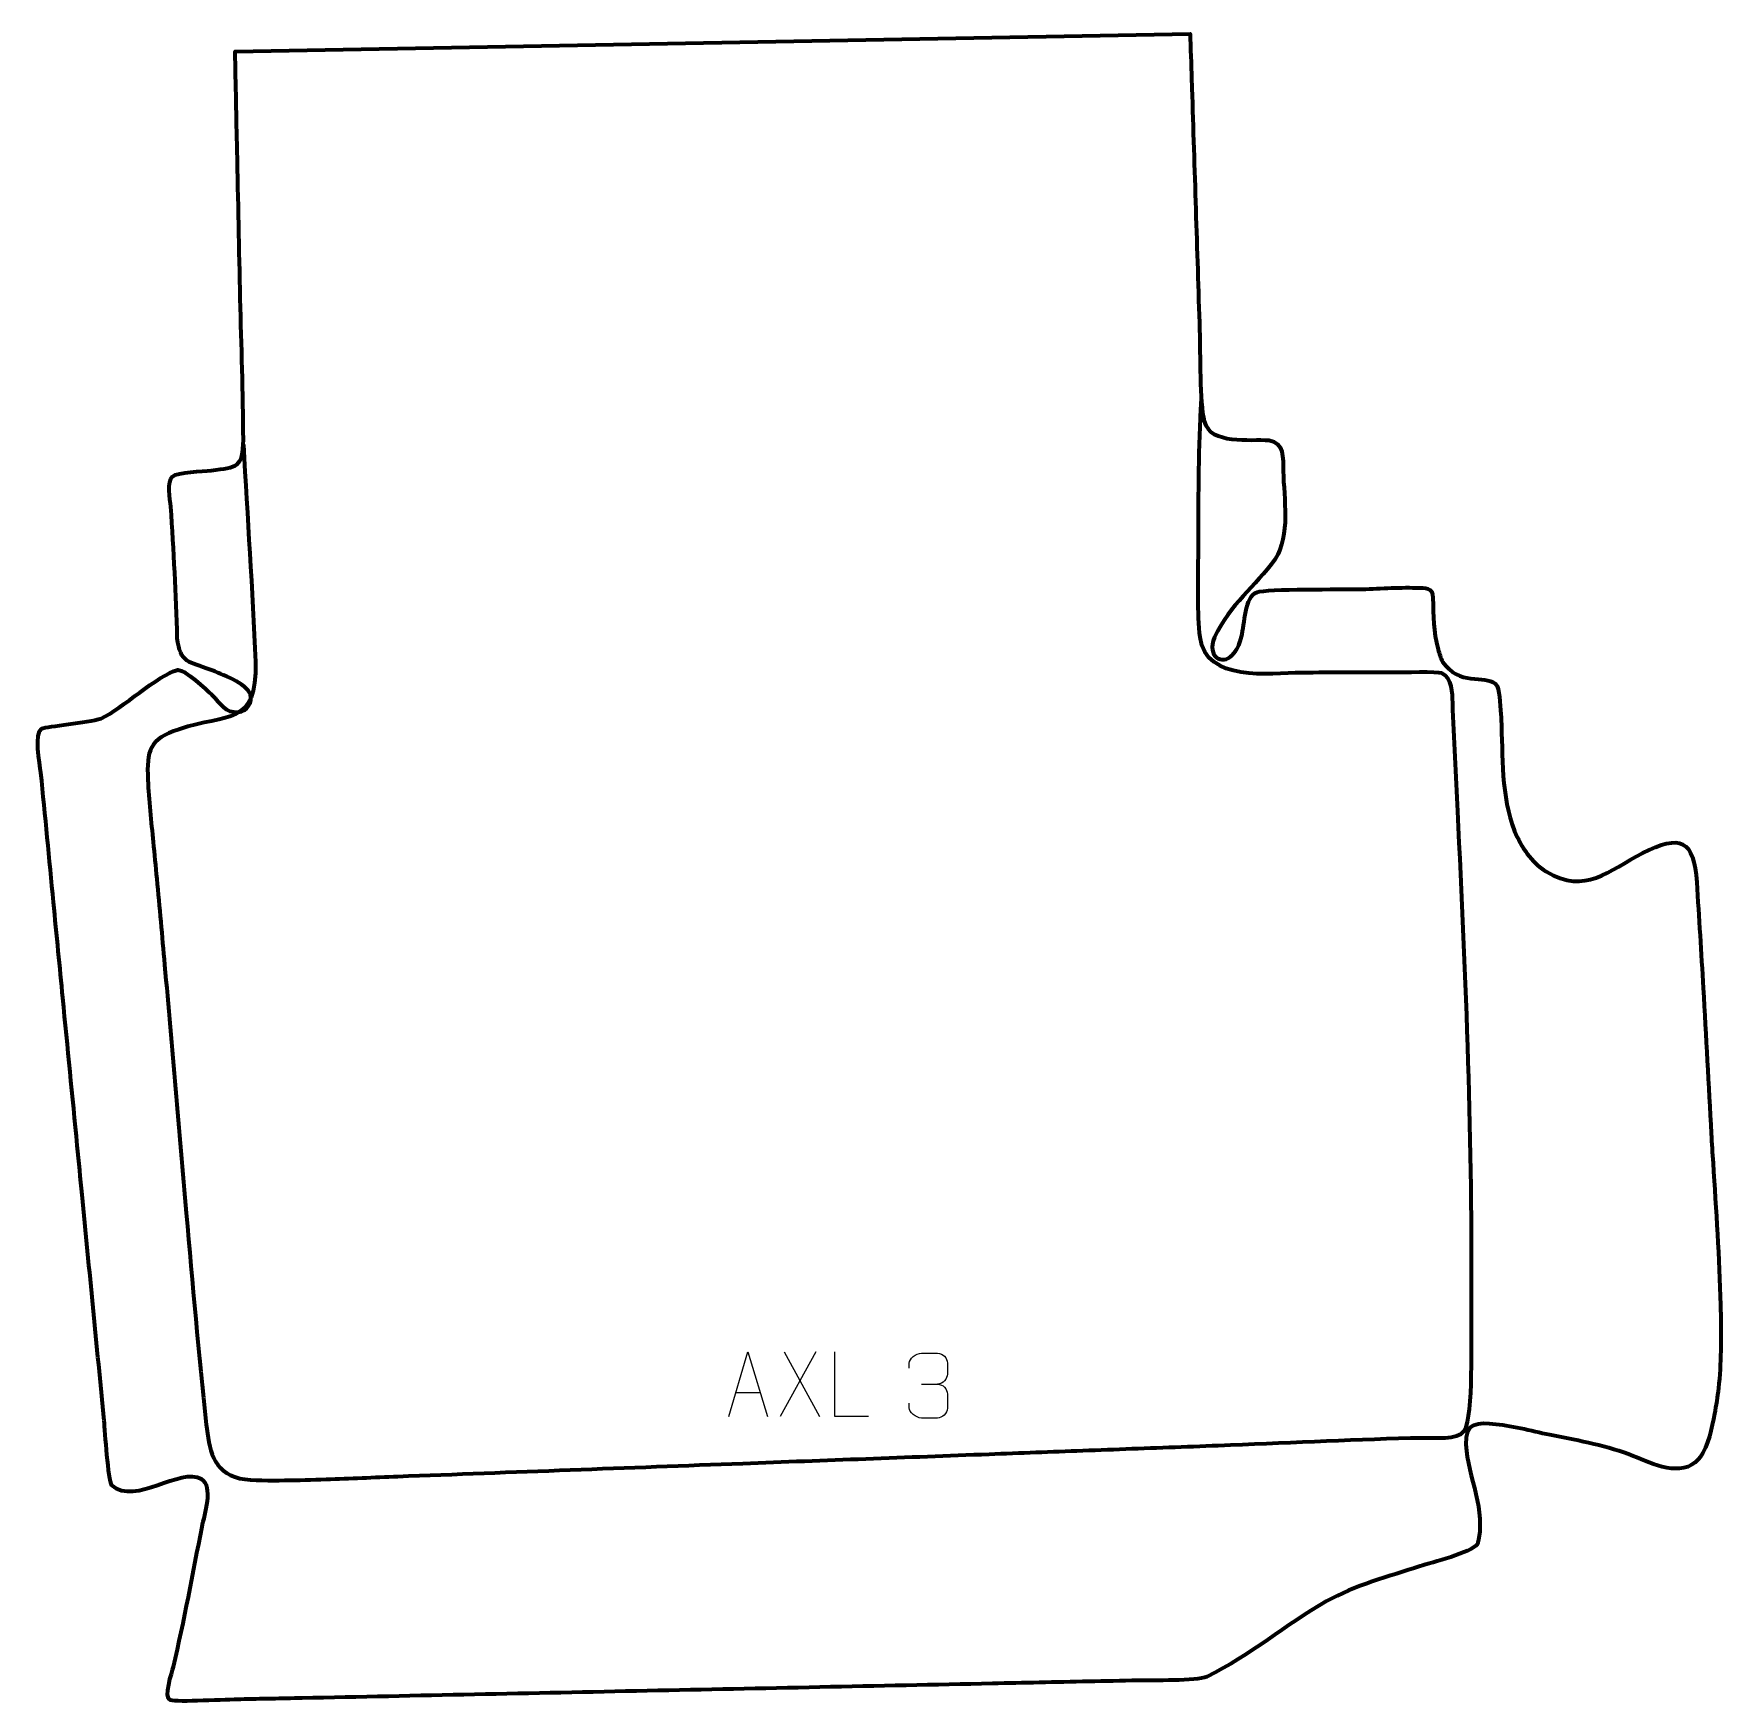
# Model space of a CAD drawing. Header units: millimetres. Extents: x 904 to 1555, y -33 to 611.
import ezdxf

# ---------------------------------------------------------------- set-up
doc = ezdxf.new("R2010")
doc.units = ezdxf.units.MM
doc.header["$MEASUREMENT"] = 0
doc.layers.add('layer 2', color=7, linetype='Continuous')
doc.layers.add('layer 3', color=7, linetype='Continuous')

msp = doc.modelspace()

# ---------------------------------------------------------------- linework, layer by layer
at = {"layer": 'layer 2', "color": 142, "lineweight": 158}
msp.add_open_spline([(984.4843, 452.3013), (986.0416, 424.4308), (988.0282, 396.3065), (989.1764, 368.4496), (989.1764, 368.4496), (989.6703, 343.4906), (978.669, 348.7614), (959.5539, 342.4161), (959.5539, 342.4161), (948.0764, 338.6061), (947.1996, 334.4087), (947.6341, 322.9016), (947.6341, 322.9016), (947.9174, 315.3992), (948.9451, 306.5898), (949.6734, 299.017), (949.6734, 299.017), (950.129, 294.2797), (950.5981, 289.5443), (951.0417, 284.8057), (951.0417, 284.8057), (952.0663, 273.7402), (953.1065, 262.6767), (954.0928, 251.6076), (954.0928, 251.6076), (956.9323, 219.6757), (959.7286, 187.7401), (962.4675, 155.7994), (962.4675, 155.7994), (964.8012, 128.577), (967.2569, 101.3769), (970.1956, 74.2119), (970.1956, 74.2119), (971.2321, 64.6982), (972.4541, 55.9223), (983.138, 53.3795), (983.138, 53.3795), (988.13, 52.3797), (995.203, 52.6002), (1000.3478, 52.6274), (1000.3478, 52.6274), (1005.7204, 52.6551), (1011.0937, 52.8647), (1016.463, 53.045), (1016.463, 53.045), (1025.6908, 53.3359), (1034.9151, 53.7803), (1044.1409, 54.1376), (1044.1409, 54.1376), (1088.517, 55.8135), (1132.893, 57.4894), (1177.269, 59.1653), (1177.269, 59.1653), (1208.9661, 60.3623), (1240.6633, 61.5594), (1272.3605, 62.7564), (1272.3605, 62.7564), (1284.4054, 63.2113), (1296.4503, 63.6662), (1308.4952, 64.1211), (1308.4952, 64.1211), (1314.8346, 64.3605), (1321.1741, 64.5999), (1327.5135, 64.8393), (1327.5135, 64.8393), (1340.1924, 65.3181), (1352.8712, 65.797), (1365.5501, 66.2758), (1365.5501, 66.2758), (1390.1574, 67.2111), (1415.1111, 68.5889), (1439.6889, 69.074), (1439.6889, 69.074), (1443.9995, 69.1591), (1453.2201, 67.9853), (1455.8978, 71.8534), (1455.8978, 71.8534), (1459.4413, 77.8366), (1458.429, 107.786), (1458.5215, 117.3886), (1458.5215, 117.3886), (1459.1018, 182.3669), (1456.5275, 245.982), (1453.259, 310.8224), (1453.259, 310.8224), (1452.5564, 324.7602), (1451.8892, 338.6975), (1451.3174, 352.6413), (1451.3174, 352.6413), (1451.1611, 356.5503), (1451.2942, 362.2138), (1447.0335, 364.1147), (1447.0335, 364.1147), (1445.7661, 364.6802), (1431.46, 364.3655), (1428.8373, 364.3703), (1428.8373, 364.3703), (1416.8648, 364.3919), (1404.8999, 364.4149), (1392.9277, 364.2582), (1392.9277, 364.2582), (1380.421, 364.0823), (1356.1324, 360.5364), (1353.8466, 377.9888), (1353.8466, 377.9888), (1352.6771, 386.9184), (1353.1079, 399.7493), (1353.1327, 409.049), (1353.1327, 409.049), (1353.1883, 426.8606), (1353.1627, 444.6914), (1353.9733, 462.4851), (1353.9733, 462.4851), (1354.1194, 465.6922), (1354.2651, 468.8994), (1354.4109, 472.1066)], degree=3, knots=[0, 0, 0, 0, 0.03333333, 0.03333333, 0.03333333, 0.03333333, 0.06666667, 0.06666667, 0.06666667, 0.06666667, 0.1, 0.1, 0.1, 0.1, 0.13333333, 0.13333333, 0.13333333, 0.13333333, 0.16666667, 0.16666667, 0.16666667, 0.16666667, 0.2, 0.2, 0.2, 0.2, 0.23333333, 0.23333333, 0.23333333, 0.23333333, 0.26666667, 0.26666667, 0.26666667, 0.26666667, 0.3, 0.3, 0.3, 0.3, 0.33333333, 0.33333333, 0.33333333, 0.33333333, 0.36666667, 0.36666667, 0.36666667, 0.36666667, 0.4, 0.4, 0.4, 0.4, 0.43333333, 0.43333333, 0.43333333, 0.43333333, 0.46666667, 0.46666667, 0.46666667, 0.46666667, 0.5, 0.5, 0.5, 0.5, 0.53333333, 0.53333333, 0.53333333, 0.53333333, 0.56666667, 0.56666667, 0.56666667, 0.56666667, 0.6, 0.6, 0.6, 0.6, 0.63333333, 0.63333333, 0.63333333, 0.63333333, 0.66666667, 0.66666667, 0.66666667, 0.66666667, 0.7, 0.7, 0.7, 0.7, 0.73333333, 0.73333333, 0.73333333, 0.73333333, 0.76666667, 0.76666667, 0.76666667, 0.76666667, 0.8, 0.8, 0.8, 0.8, 0.83333333, 0.83333333, 0.83333333, 0.83333333, 0.86666667, 0.86666667, 0.86666667, 0.86666667, 0.9, 0.9, 0.9, 0.9, 0.93333333, 0.93333333, 0.93333333, 0.93333333, 1, 1, 1, 1], dxfattribs=at)
at = {"layer": 'layer 2', "color": 142, "lineweight": 9}
for points, knots in [([(1171.8681, 77.2289), (1171.8681, 77.2289), (1179.2391, 102.1824), (1179.2391, 102.1824), (1179.2391, 102.1824), (1179.2391, 102.1824), (1186.809, 77.2289), (1186.809, 77.2289)], [0, 0, 0, 0, 0.33333333, 0.33333333, 0.33333333, 0.33333333, 1, 1, 1, 1]), ([(1225.8131, 77.2288), (1225.8131, 77.2288), (1212.864, 77.2288), (1212.864, 77.2288), (1212.864, 77.2288), (1212.864, 77.2288), (1212.864, 102.1824), (1212.864, 102.1824)], [0, 0, 0, 0, 0.33333333, 0.33333333, 0.33333333, 0.33333333, 1, 1, 1, 1]), ([(1241.5306, 95.9508), (1241.5306, 95.9508), (1241.5306, 97.808), (1241.5306, 97.808), (1241.5306, 97.808), (1241.5163, 99.5499), (1244.1808, 101.668), (1246.2399, 101.6453), (1246.2399, 101.6453), (1248.304, 101.6453), (1250.368, 101.6453), (1252.4317, 101.6453), (1252.4317, 101.6453), (1254.6262, 101.6541), (1256.2245, 99.8073), (1256.2689, 97.8952), (1256.2689, 97.8952), (1256.2685, 96.4601), (1256.2685, 95.025), (1256.2689, 93.5895), (1256.2689, 93.5895), (1256.2203, 91.936), (1254.6177, 89.706), (1252.4194, 89.716), (1252.4194, 89.716), (1254.6231, 89.7048), (1256.2311, 87.9016), (1256.2851, 85.8421), (1256.2851, 85.8421), (1256.2847, 84.0574), (1256.2847, 82.2727), (1256.2851, 80.4876), (1256.2851, 80.4876), (1256.2952, 78.4262), (1254.2403, 76.6631), (1252.4194, 76.6712), (1252.4194, 76.6712), (1250.3541, 76.6715), (1248.2889, 76.6715), (1246.2233, 76.6712), (1246.2233, 76.6712), (1244.0547, 76.6827), (1241.5237, 79.0829), (1241.5051, 80.5447), (1241.5051, 80.5447), (1241.5051, 80.5447), (1241.5051, 82.4533), (1241.5051, 82.4533)], [0, 0, 0, 0, 0.07692308, 0.07692308, 0.07692308, 0.07692308, 0.15384615, 0.15384615, 0.15384615, 0.15384615, 0.23076923, 0.23076923, 0.23076923, 0.23076923, 0.30769231, 0.30769231, 0.30769231, 0.30769231, 0.38461538, 0.38461538, 0.38461538, 0.38461538, 0.46153846, 0.46153846, 0.46153846, 0.46153846, 0.53846154, 0.53846154, 0.53846154, 0.53846154, 0.61538462, 0.61538462, 0.61538462, 0.61538462, 0.69230769, 0.69230769, 0.69230769, 0.69230769, 0.76923077, 0.76923077, 0.76923077, 0.76923077, 0.84615385, 0.84615385, 0.84615385, 0.84615385, 1, 1, 1, 1])]:
    msp.add_open_spline(points, degree=3, knots=knots, dxfattribs=at)
for points in [[(1205.4815, 102.1824), (1205.4815, 102.1824), (1191.7409, 77.2866), (1191.7409, 77.2866)], [(1193.1955, 102.1824), (1193.1955, 102.1824), (1206.9361, 77.2289), (1206.9361, 77.2289)], [(1174.5907, 86.4783), (1174.5907, 86.4783), (1184.0864, 86.4783), (1184.0864, 86.4783)], [(1246.2403, 89.7056), (1246.2403, 89.7056), (1252.4367, 89.7056), (1252.4367, 89.7056)]]:
    msp.add_open_spline(points, degree=3, dxfattribs=at)
at = {"layer": 'layer 3', "color": 242, "lineweight": 158}
msp.add_open_spline([(1443.6516, 393.2092), (1443.4414, 397.4781), (1441.0105, 396.9094), (1437.0938, 397.0617), (1437.0938, 397.0617), (1430.4117, 397.3216), (1422.0853, 396.6682), (1415.1797, 396.502), (1415.1797, 396.502), (1409.0888, 396.4487), (1379.1998, 396.6852), (1375.823, 395.4115), (1375.823, 395.4115), (1370.9915, 393.5891), (1370.9986, 383.0155), (1369.8238, 378.2737), (1369.8238, 378.2737), (1369.1708, 375.6377), (1368.5369, 374.0408), (1366.8798, 371.8826), (1366.8798, 371.8826), (1366.8798, 371.8826), (1366.2031, 371.1015), (1366.2031, 371.1015), (1366.2031, 371.1015), (1362.2548, 367.0045), (1356.3634, 370.3421), (1359.3386, 377.9626), (1359.3386, 377.9626), (1365.5193, 390.9539), (1374.8006, 397.2096), (1382.7679, 408.0489), (1382.7679, 408.0489), (1388.7299, 417.4129), (1386.116, 431.2842), (1385.8988, 442.0873), (1385.8988, 442.0873), (1385.7616, 447.1329), (1386.3524, 453.123), (1380.4049, 454.0031), (1380.4049, 454.0031), (1372.9747, 454.5622), (1357.8424, 452.1655), (1355.4204, 461.3251), (1355.4204, 461.3251), (1353.4982, 468.5946), (1353.9127, 487.6873), (1353.6327, 496.3964), (1353.6327, 496.3964), (1352.6311, 527.5602), (1351.6345, 558.7242), (1350.6356, 589.8881), (1350.6356, 589.8881), (1350.6356, 589.8881), (1350.605, 590.8421), (1350.605, 590.8421), (1350.605, 590.8421), (1350.4113, 596.8839), (1350.2177, 602.9258), (1350.024, 608.9677), (1350.024, 608.9677), (1350.024, 608.9677), (1349.9628, 610.8757), (1349.9628, 610.8757), (1349.9628, 610.8757), (1349.9628, 610.8757), (981.31, 603.9963), (981.31, 603.9963), (981.31, 603.9963), (981.5762, 591.2755), (981.8424, 578.5548), (982.1086, 565.834), (982.1086, 565.834), (982.5078, 546.7529), (982.9071, 527.6718), (983.3064, 508.5906), (983.3064, 508.5906), (983.6938, 490.5058), (984.4477, 472.2744), (984.4935, 454.2032), (984.4935, 454.2032), (984.2737, 443.5357), (982.3542, 443.7069), (972.0174, 442.3448), (972.0174, 442.3448), (968.9224, 441.9369), (959.0516, 441.7334), (957.1099, 440.0335), (957.1099, 440.0335), (954.9342, 438.1288), (956.2403, 431.2777), (956.4641, 428.3612), (956.4641, 428.3612), (957.7406, 411.489), (958.3814, 394.5707), (958.9985, 377.6654), (958.9985, 377.6654), (960.1303, 367.7949), (963.449, 368.6408), (971.7685, 365.4231), (971.7685, 365.4231), (975.8896, 363.7617), (985.7849, 360.2841), (987.2194, 355.8715), (987.2194, 355.8715), (988.1991, 352.8581), (985.8979, 349.4466), (982.6533, 349.0613), (982.6533, 349.0613), (977.2898, 348.8242), (975.9059, 352.2463), (972.2922, 355.7635), (972.2922, 355.7635), (970.0583, 357.9378), (962.089, 365.3866), (959.1581, 365.3795), (959.1581, 365.3795), (951.4237, 363.3014), (937.74, 350.5516), (929.6349, 346.6433), (929.6349, 346.6433), (924.3677, 344.9405), (908.7964, 343.7057), (906.7086, 342.7256), (906.7086, 342.7256), (903.5798, 341.2568), (905.9703, 329.0763), (906.3183, 325.7281), (906.3183, 325.7281), (908.0477, 309.0902), (909.5724, 292.419), (911.1977, 275.7693), (911.1977, 275.7693), (911.8163, 269.4434), (912.4349, 263.1175), (913.0534, 256.7917), (913.0534, 256.7917), (913.6411, 250.7821), (914.2288, 244.7725), (914.8164, 238.7629), (914.8164, 238.7629), (916.6722, 219.7852), (918.528, 200.8076), (920.3838, 181.83), (920.3838, 181.83), (921.0024, 175.5041), (921.621, 169.1782), (922.2396, 162.8523), (922.2396, 162.8523), (925.0851, 133.7532), (927.9307, 104.6542), (930.7762, 75.5551), (930.7762, 75.5551), (931.1643, 71.4216), (932.2632, 52.9411), (933.6937, 50.5898), (933.6937, 50.5898), (942.9986, 42.7068), (960.0146, 57.7579), (968.2801, 53.0984), (968.2801, 53.0984), (973.1831, 50.3345), (969.4926, 39.2833), (968.5745, 34.6946), (968.5745, 34.6946), (965.0087, 16.8657), (961.6906, -1.7424), (957.4866, -19.3684), (957.4866, -19.3684), (956.9893, -21.4536), (953.5344, -31.4573), (956.3124, -32.2835), (956.3124, -32.2835), (958.7883, -33.0199), (978.6807, -32.0104), (983.3307, -31.9141), (983.3307, -31.9141), (991.2702, -31.7495), (999.2101, -31.6095), (1007.1495, -31.4444), (1007.1495, -31.4444), (1051.5624, -30.5059), (1095.9752, -29.5674), (1140.388, -28.6289), (1140.388, -28.6289), (1184.8009, -27.6904), (1229.2137, -26.7519), (1273.6266, -25.8134), (1273.6266, -25.8134), (1279.654, -25.686), (1285.6815, -25.5587), (1291.7089, -25.4313), (1291.7089, -25.4313), (1304.3983, -25.1632), (1317.0877, -24.895), (1329.7771, -24.6269), (1329.7771, -24.6269), (1335.0297, -24.5328), (1352.6121, -24.8608), (1356.4213, -23.1924), (1356.4213, -23.1924), (1373.419, -14.733), (1386.6394, -3.2585), (1402.6286, 5.9248), (1402.6286, 5.9248), (1413.1651, 11.9765), (1427.0409, 15.637), (1438.708, 19.442), (1438.708, 19.442), (1443.2445, 20.8561), (1458.4587, 24.6824), (1460.8562, 28.0213), (1460.8562, 28.0213), (1464.4784, 41.1805), (1457.1302, 53.5357), (1456.3978, 66.4806), (1456.3978, 66.4806), (1455.9153, 75.009), (1460.9393, 74.9106), (1468.0708, 74.1966), (1468.0708, 74.1966), (1474.8289, 73.5201), (1483.0989, 71.2572), (1490.0906, 69.8945), (1490.0906, 69.8945), (1500.3182, 67.9012), (1511.3379, 65.823), (1521.0349, 62.0026), (1521.0349, 62.0026), (1528.4192, 59.0222), (1539.6289, 53.39), (1546.18, 60.7293), (1546.18, 60.7293), (1546.18, 60.7293), (1546.7957, 61.4993), (1546.7957, 61.4993), (1546.7957, 61.4993), (1550.0146, 65.9537), (1551.3052, 72.8913), (1552.3448, 78.2374), (1552.3448, 78.2374), (1552.9898, 81.5267), (1553.5256, 84.839), (1553.9052, 88.1696), (1553.9052, 88.1696), (1554.939, 97.766), (1554.9874, 107.4365), (1554.7667, 117.0757), (1554.7667, 117.0757), (1554.7403, 118.1206), (1554.712, 119.1655), (1554.6838, 120.2103), (1554.6838, 120.2103), (1554.1854, 138.5204), (1552.9719, 156.807), (1551.8046, 175.084), (1551.8046, 175.084), (1551.5627, 178.876), (1551.332, 182.6673), (1551.1182, 186.461), (1551.1182, 186.461), (1550.0735, 205.1688), (1549.1229, 223.8809), (1548.0233, 242.5858), (1548.0233, 242.5858), (1547.2204, 256.2061), (1546.3858, 269.8237), (1545.4995, 283.4389), (1545.4995, 283.4389), (1544.4331, 299.7257), (1539.3094, 302.2587), (1524.5855, 294.6493), (1524.5855, 294.6493), (1511.4023, 287.8362), (1502.576, 278.5668), (1487.4064, 287.5236), (1487.4064, 287.5236), (1481.6512, 291.2559), (1477.8202, 296.9517), (1475.2188, 303.1889), (1475.2188, 303.1889), (1469.8831, 316.5021), (1470.6543, 332.2504), (1470.0282, 346.3878), (1470.0282, 346.3878), (1470.0282, 346.3878), (1469.9843, 347.1612), (1469.9843, 347.1612), (1469.9843, 347.1612), (1469.8126, 349.9914), (1469.4687, 356.5865), (1468.5089, 359.1344), (1468.5089, 359.1344), (1468.5089, 359.1344), (1467.7601, 360.1928), (1467.7601, 360.1928), (1467.7601, 360.1928), (1463.4794, 363.2488), (1453.7224, 359.3217), (1447.4482, 368.4459), (1447.4482, 368.4459), (1446.6413, 370.0033), (1446.1866, 371.5822), (1445.7113, 373.258), (1445.7113, 373.258), (1443.7586, 380.539), (1443.9467, 385.8641), (1443.6516, 393.2092)], degree=3, knots=[0, 0, 0, 0, 0.01282051, 0.01282051, 0.01282051, 0.01282051, 0.02564103, 0.02564103, 0.02564103, 0.02564103, 0.03846154, 0.03846154, 0.03846154, 0.03846154, 0.05128205, 0.05128205, 0.05128205, 0.05128205, 0.06410256, 0.06410256, 0.06410256, 0.06410256, 0.07692308, 0.07692308, 0.07692308, 0.07692308, 0.08974359, 0.08974359, 0.08974359, 0.08974359, 0.1025641, 0.1025641, 0.1025641, 0.1025641, 0.11538462, 0.11538462, 0.11538462, 0.11538462, 0.12820513, 0.12820513, 0.12820513, 0.12820513, 0.14102564, 0.14102564, 0.14102564, 0.14102564, 0.15384615, 0.15384615, 0.15384615, 0.15384615, 0.16666667, 0.16666667, 0.16666667, 0.16666667, 0.17948718, 0.17948718, 0.17948718, 0.17948718, 0.19230769, 0.19230769, 0.19230769, 0.19230769, 0.20512821, 0.20512821, 0.20512821, 0.20512821, 0.21794872, 0.21794872, 0.21794872, 0.21794872, 0.23076923, 0.23076923, 0.23076923, 0.23076923, 0.24358974, 0.24358974, 0.24358974, 0.24358974, 0.25641026, 0.25641026, 0.25641026, 0.25641026, 0.26923077, 0.26923077, 0.26923077, 0.26923077, 0.28205128, 0.28205128, 0.28205128, 0.28205128, 0.29487179, 0.29487179, 0.29487179, 0.29487179, 0.30769231, 0.30769231, 0.30769231, 0.30769231, 0.32051282, 0.32051282, 0.32051282, 0.32051282, 0.33333333, 0.33333333, 0.33333333, 0.33333333, 0.34615385, 0.34615385, 0.34615385, 0.34615385, 0.35897436, 0.35897436, 0.35897436, 0.35897436, 0.37179487, 0.37179487, 0.37179487, 0.37179487, 0.38461538, 0.38461538, 0.38461538, 0.38461538, 0.3974359, 0.3974359, 0.3974359, 0.3974359, 0.41025641, 0.41025641, 0.41025641, 0.41025641, 0.42307692, 0.42307692, 0.42307692, 0.42307692, 0.43589744, 0.43589744, 0.43589744, 0.43589744, 0.44871795, 0.44871795, 0.44871795, 0.44871795, 0.46153846, 0.46153846, 0.46153846, 0.46153846, 0.47435897, 0.47435897, 0.47435897, 0.47435897, 0.48717949, 0.48717949, 0.48717949, 0.48717949, 0.5, 0.5, 0.5, 0.5, 0.51282051, 0.51282051, 0.51282051, 0.51282051, 0.52564103, 0.52564103, 0.52564103, 0.52564103, 0.53846154, 0.53846154, 0.53846154, 0.53846154, 0.55128205, 0.55128205, 0.55128205, 0.55128205, 0.56410256, 0.56410256, 0.56410256, 0.56410256, 0.57692308, 0.57692308, 0.57692308, 0.57692308, 0.58974359, 0.58974359, 0.58974359, 0.58974359, 0.6025641, 0.6025641, 0.6025641, 0.6025641, 0.61538462, 0.61538462, 0.61538462, 0.61538462, 0.62820513, 0.62820513, 0.62820513, 0.62820513, 0.64102564, 0.64102564, 0.64102564, 0.64102564, 0.65384615, 0.65384615, 0.65384615, 0.65384615, 0.66666667, 0.66666667, 0.66666667, 0.66666667, 0.67948718, 0.67948718, 0.67948718, 0.67948718, 0.69230769, 0.69230769, 0.69230769, 0.69230769, 0.70512821, 0.70512821, 0.70512821, 0.70512821, 0.71794872, 0.71794872, 0.71794872, 0.71794872, 0.73076923, 0.73076923, 0.73076923, 0.73076923, 0.74358974, 0.74358974, 0.74358974, 0.74358974, 0.75641026, 0.75641026, 0.75641026, 0.75641026, 0.76923077, 0.76923077, 0.76923077, 0.76923077, 0.78205128, 0.78205128, 0.78205128, 0.78205128, 0.79487179, 0.79487179, 0.79487179, 0.79487179, 0.80769231, 0.80769231, 0.80769231, 0.80769231, 0.82051282, 0.82051282, 0.82051282, 0.82051282, 0.83333333, 0.83333333, 0.83333333, 0.83333333, 0.84615385, 0.84615385, 0.84615385, 0.84615385, 0.85897436, 0.85897436, 0.85897436, 0.85897436, 0.87179487, 0.87179487, 0.87179487, 0.87179487, 0.88461538, 0.88461538, 0.88461538, 0.88461538, 0.8974359, 0.8974359, 0.8974359, 0.8974359, 0.91025641, 0.91025641, 0.91025641, 0.91025641, 0.92307692, 0.92307692, 0.92307692, 0.92307692, 0.93589744, 0.93589744, 0.93589744, 0.93589744, 0.94871795, 0.94871795, 0.94871795, 0.94871795, 0.96153846, 0.96153846, 0.96153846, 0.96153846, 0.97435897, 0.97435897, 0.97435897, 0.97435897, 1, 1, 1, 1], dxfattribs=at)

doc.saveas('drawing.dxf')
